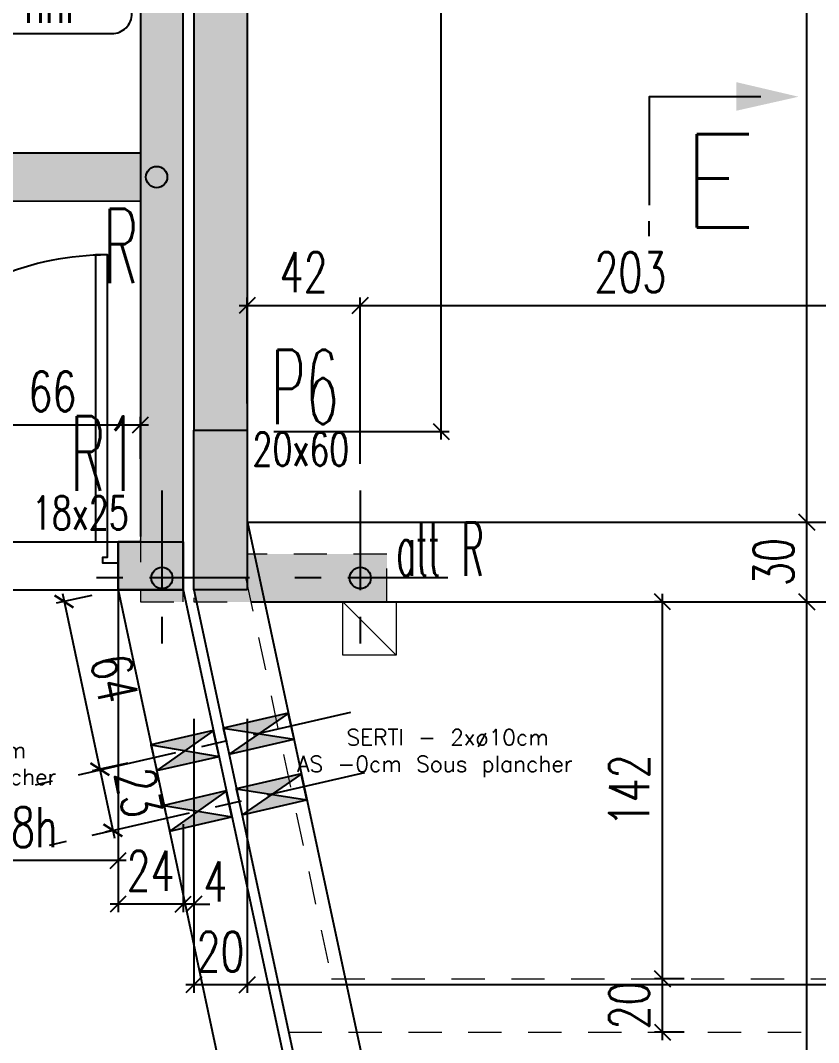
# Model space of a CAD drawing. Extents: x 308 to 787, y -199 to -146.
# Drawn here: x 345.484 to 348.483, y -168.861 to -165.022 of the extents above; entities that cross this region are included whole.
import ezdxf

# ---------------------------------------------------------------- set-up
doc = ezdxf.new("R2010")
doc.units = 0
doc.header["$LTSCALE"] = 0.5
doc.header["$MEASUREMENT"] = 0
for name, pattern in [('AXES2', [1.125, 0.75, -0.125, 0.125, -0.125]), ('CACHE', [0.375, 0.25, -0.125]), ('CONTINU', [0]), ('DISCONTINU2', [0.375, 0.25, -0.125])]:
    doc.linetypes.add(name, pattern=pattern)
doc.layers.get('0').update_dxf_attribs({"linetype": 'CONTINUOUS'})
doc.layers.get('DEFPOINTS').update_dxf_attribs({"linetype": 'CONTINUOUS'})
doc.layers.add('00 - RESERVATIONS SPEC Plombier', color=90, linetype='CONTINUOUS', lineweight=20)
for name, color, linetype in [('_ SERTI RESERVATION', 210, 'CACHE'), ('AXES', 6, 'AXES2'), ('COTATION', 7, 'CONTINUOUS'), ('HABILLAGE', 7, 'CONTINUOUS'), ('MURS', 3, 'CONTINUOUS'), ('POCHAGE', 254, 'CONTINUOUS'), ('POTEAUX', 1, 'CONTINUOUS'), ('POUTRES', 2, 'CONTINUOUS'), ('RAID', 1, 'CONTINUOUS'), ('RDC', 7, 'DISCONTINU2'), ('REP-COUPES', 5, 'CONTINUOUS'), ('REPERE-POT', 4, 'CONTINUOUS'), ('REPERE-RAID', 4, 'CONTINUOUS')]:
    doc.layers.add(name, color=color, linetype=linetype)
doc.styles.add('ROMANS8', font='romans.shx', dxfattribs={"width": 0.7})
doc.styles.get("Standard").update_dxf_attribs({"font": 'txt.shx'})
doc.dimstyles.new('COT50 cm', dxfattribs={"dimtxt": 0.15, "dimasz": 0.06, "dimexe": 0.03, "dimexo": 0.1, "dimgap": 0.05, "dimtad": 1, "dimdec": 0, "dimlfac": 100, "dimzin": 0, "dimdsep": 46, "dimtxsty": 'ROMANS8', "dimblk1": 'OBLIQUE', "dimblk2": 'OBLIQUE', "dimsah": 1, "dimcen": 0.03, "dimdle": 0.03, "dimclrt": 1, "dimadec": 0, "dimazin": 0, "dimtfac": 1, "dimtdec": 0, "dimtmove": 0, "dimatfit": 3, "dimfxl": 0, "dimtolj": 1, "dimtzin": 0, "dimlwd": -1, "dimlwe": -1, "dimarcsym": 0})
pattern_1 = [(37.5, (-513.79323, 160.44126), (-0.004409535, 0.134877664), [0, -0.1064, 0, -0.119, 0, -0.11375]), (7.5, (-513.79323, 160.44126), (0.12388437, 0.197550225), [0, -0.0574, 0, -0.0959, 0, -0.03675]), (327.5, (-513.87933, 160.44126), (0.21798993, 0.000396134), [0, -0.035, 0, -0.126, 0, -0.1645]), (317.5, (-513.87933, 160.44126), (0.21042886, 0.06143729), [0, -0.0175, 0, -0.0826, 0, -0.0945])]

# ---------------------------------------------------------------- blocks, each defined once
blk = doc.blocks.new('139')
at = {"layer": 'HABILLAGE', "color": 7}
blk.add_line((-0.6648, 0), (0.6648, 0), dxfattribs=at)
at = {"layer": 'HABILLAGE'}
blk.add_lwpolyline([(-0.5648, -0.291), (0.5648, -0.291, 0.414214), (0.6648, -0.191), (0.6648, 0.191, 0.414214), (0.5648, 0.291), (-0.5648, 0.291, 0.414214), (-0.6648, 0.191), (-0.6648, -0.191, 0.414214)], format="xyb", close=True, dxfattribs=at)
at = {"layer": 'HABILLAGE', "color": 1, "width": 0.7}
for s, p in [('brut', (0.1215, 0.054)), ('fini', (0.1215, -0.237))]:
    blk.add_text(s, height=0.18, dxfattribs=at).set_placement(p)
for tag, p in [('NIVBRUT', (-0.5425, 0.054)), ('NIVFINI', (-0.5425, -0.237))]:
    blk.add_attdef(tag, p, '', height=0.18, dxfattribs=at)
blk = doc.blocks.new('_Oblique')
at = {"layer": 'COTATION', "color": 0, "lineweight": -2}
blk.add_line((-0.5, -0.5), (0.5, 0.5), dxfattribs=at)
blk = doc.blocks.new('*D229')
at = {"layer": 'COTATION', "color": 0, "transparency": 16777216}
for p, q in [((348.4389, -172.901), (348.4389, -167.1763)), ((347.6176, -167.2063), (348.4689, -167.2063)), ((347.714, -172.871), (348.4689, -172.871))]:
    blk.add_line(p, q, dxfattribs=at)
at = {"layer": 'DEFPOINTS', "color": 0, "transparency": 16777216}
for p in [(347.5176, -167.2063), (348.4389, -167.2063), (347.614, -172.871)]:
    blk.add_point(p, dxfattribs=at)
at = {"layer": 'COTATION', "color": 0, "transparency": 16777216, "xscale": 0.06, "yscale": 0.06, "zscale": 0.06}
for p, rotation in [((348.4389, -167.2063), 90), ((348.4389, -172.871), 270)]:
    blk.add_blockref('_Oblique', p, dxfattribs=dict(at, rotation=rotation))
at = {"layer": 'COTATION', "color": 1, "transparency": 16777216, "insert": (348.3139, -170.0387), "char_height": 0.15, "attachment_point": 5, "rotation": 90, "style": 'ROMANS8'}
blk.add_mtext('\\A1;566', dxfattribs=at)
blk = doc.blocks.new('*D230')
at = {"layer": 'COTATION', "color": 0, "transparency": 16777216}
for p, q in [((348.4389, -167.2363), (348.4389, -166.8763)), ((347.6176, -166.9063), (348.4689, -166.9063)), ((347.6176, -167.2063), (348.4689, -167.2063))]:
    blk.add_line(p, q, dxfattribs=at)
at = {"layer": 'DEFPOINTS', "color": 0, "transparency": 16777216}
for p in [(347.5176, -166.9063), (348.4389, -166.9063), (347.5176, -167.2063)]:
    blk.add_point(p, dxfattribs=at)
at = {"layer": 'COTATION', "color": 0, "transparency": 16777216, "xscale": 0.06, "yscale": 0.06, "zscale": 0.06}
for p, rotation in [((348.4389, -166.9063), 90), ((348.4389, -167.2063), 270)]:
    blk.add_blockref('_Oblique', p, dxfattribs=dict(at, rotation=rotation))
at = {"layer": 'COTATION', "color": 1, "transparency": 16777216, "insert": (348.3139, -167.0563), "char_height": 0.15, "attachment_point": 5, "rotation": 90, "style": 'ROMANS8'}
blk.add_mtext('\\A1;30', dxfattribs=at)
blk = doc.blocks.new('*D231')
at = {"layer": 'COTATION', "color": 0, "transparency": 16777216}
for p, q in [((348.4389, -166.9363), (348.4389, -160.6113)), ((348.4389, -160.6413), (348.4689, -160.6413)), ((347.6176, -166.9063), (348.4689, -166.9063))]:
    blk.add_line(p, q, dxfattribs=at)
at = {"layer": 'DEFPOINTS', "color": 0, "transparency": 16777216}
for p in [(348.3909, -160.6413), (348.4389, -160.6413), (347.5176, -166.9063)]:
    blk.add_point(p, dxfattribs=at)
at = {"layer": 'COTATION', "color": 0, "transparency": 16777216, "xscale": 0.06, "yscale": 0.06, "zscale": 0.06}
for p, rotation in [((348.4389, -160.6413), 90), ((348.4389, -166.9063), 270)]:
    blk.add_blockref('_Oblique', p, dxfattribs=dict(at, rotation=rotation))
at = {"layer": 'COTATION', "color": 1, "transparency": 16777216, "insert": (348.3139, -163.7738), "char_height": 0.15, "attachment_point": 5, "rotation": 90, "style": 'ROMANS8'}
blk.add_mtext('\\A1;627', dxfattribs=at)
blk = doc.blocks.new('*D579')
at = {"layer": 'COTATION', "color": 0, "transparency": 16777216}
for p, q in [((346.3362, -168.3449), (346.3362, -168.6749)), ((353.0359, -168.4513), (353.0359, -168.6749)), ((353.0659, -168.6449), (346.3062, -168.6449))]:
    blk.add_line(p, q, dxfattribs=at)
at = {"layer": 'DEFPOINTS', "color": 0, "transparency": 16777216}
for p in [(346.3362, -167.1613), (353.0359, -168.3513), (346.3362, -168.6449)]:
    blk.add_point(p, dxfattribs=at)
at = {"layer": 'COTATION', "color": 0, "transparency": 16777216, "xscale": 0.06, "yscale": 0.06, "zscale": 0.06, "rotation": 180}
blk.add_blockref('_Oblique', (346.3362, -168.6449), dxfattribs=at)
at = {"layer": 'COTATION', "color": 0, "transparency": 16777216, "xscale": 0.06, "yscale": 0.06, "zscale": 0.06}
blk.add_blockref('_Oblique', (353.0359, -168.6449), dxfattribs=at)
at = {"layer": 'COTATION', "color": 1, "transparency": 16777216, "insert": (349.686, -168.5199), "char_height": 0.15, "attachment_point": 5, "style": 'ROMANS8'}
blk.add_mtext('\\A1;670', dxfattribs=at)
blk = doc.blocks.new('*D580')
at = {"layer": 'COTATION', "color": 0, "transparency": 16777216}
for p, q in [((346.1359, -167.6449), (346.1359, -168.6749)), ((346.3362, -167.6449), (346.3362, -168.6749)), ((346.3662, -168.6449), (346.1059, -168.6449))]:
    blk.add_line(p, q, dxfattribs=at)
at = {"layer": 'DEFPOINTS', "color": 0, "transparency": 16777216}
for p in [(346.1359, -167.1613), (346.3362, -167.1613), (346.1359, -168.6449)]:
    blk.add_point(p, dxfattribs=at)
at = {"layer": 'COTATION', "color": 0, "transparency": 16777216, "xscale": 0.06, "yscale": 0.06, "zscale": 0.06, "rotation": 180}
blk.add_blockref('_Oblique', (346.1359, -168.6449), dxfattribs=at)
at = {"layer": 'COTATION', "color": 0, "transparency": 16777216, "xscale": 0.06, "yscale": 0.06, "zscale": 0.06}
blk.add_blockref('_Oblique', (346.3362, -168.6449), dxfattribs=at)
at = {"layer": 'COTATION', "color": 1, "transparency": 16777216, "insert": (346.236, -168.5199), "char_height": 0.15, "attachment_point": 5, "style": 'ROMANS8'}
blk.add_mtext('\\A1;20', dxfattribs=at)
blk = doc.blocks.new('*D581')
at = {"layer": 'COTATION', "color": 0, "transparency": 16777216}
for p, q in [((346.0962, -168.0413), (346.0962, -168.3713)), ((346.1359, -168.0413), (346.1359, -168.3713)), ((346.0962, -168.3413), (346.0362, -168.3413)), ((346.1359, -168.3413), (346.0962, -168.3413)), ((346.1359, -168.3413), (346.1959, -168.3413))]:
    blk.add_line(p, q, dxfattribs=at)
at = {"layer": 'DEFPOINTS', "color": 0, "transparency": 16777216}
for p in [(346.0962, -166.8577), (346.1359, -166.8577), (346.0962, -168.3413)]:
    blk.add_point(p, dxfattribs=at)
at = {"layer": 'COTATION', "color": 0, "transparency": 16777216, "xscale": 0.06, "yscale": 0.06, "zscale": 0.06}
blk.add_blockref('_Oblique', (346.0962, -168.3413), dxfattribs=at)
at = {"layer": 'COTATION', "color": 0, "transparency": 16777216, "xscale": 0.06, "yscale": 0.06, "zscale": 0.06, "rotation": 180}
blk.add_blockref('_Oblique', (346.1359, -168.3413), dxfattribs=at)
at = {"layer": 'COTATION', "color": 1, "transparency": 16777216, "insert": (346.2169, -168.2566), "char_height": 0.15, "attachment_point": 5, "style": 'ROMANS8'}
blk.add_mtext('\\A1;4', dxfattribs=at)
blk = doc.blocks.new('*D582')
at = {"layer": 'COTATION', "color": 0, "transparency": 16777216}
for p, q in [((345.851, -168.0413), (345.851, -168.3713)), ((346.0959, -168.0413), (346.0959, -168.3713)), ((346.1259, -168.3413), (345.821, -168.3413))]:
    blk.add_line(p, q, dxfattribs=at)
at = {"layer": 'DEFPOINTS', "color": 0, "transparency": 16777216}
for p in [(345.851, -166.8576), (346.0959, -166.8577), (345.851, -168.3413)]:
    blk.add_point(p, dxfattribs=at)
at = {"layer": 'COTATION', "color": 0, "transparency": 16777216, "xscale": 0.06, "yscale": 0.06, "zscale": 0.06, "rotation": 180}
blk.add_blockref('_Oblique', (345.851, -168.3413), dxfattribs=at)
at = {"layer": 'COTATION', "color": 0, "transparency": 16777216, "xscale": 0.06, "yscale": 0.06, "zscale": 0.06}
blk.add_blockref('_Oblique', (346.0959, -168.3413), dxfattribs=at)
at = {"layer": 'COTATION', "color": 1, "transparency": 16777216, "insert": (345.9734, -168.2163), "char_height": 0.15, "attachment_point": 5, "style": 'ROMANS8'}
blk.add_mtext('\\A1;24', dxfattribs=at)
blk = doc.blocks.new('*D583')
at = {"layer": 'COTATION', "color": 0, "transparency": 16777216}
for p, q in [((344.696, -167.2613), (344.696, -168.2071)), ((345.8513, -167.2613), (345.8513, -168.2071)), ((345.8813, -168.1771), (344.666, -168.1771))]:
    blk.add_line(p, q, dxfattribs=at)
at = {"layer": 'DEFPOINTS', "color": 0, "transparency": 16777216}
for p in [(344.696, -167.1613), (345.8513, -167.1613), (344.696, -168.1771)]:
    blk.add_point(p, dxfattribs=at)
at = {"layer": 'COTATION', "color": 0, "transparency": 16777216, "xscale": 0.06, "yscale": 0.06, "zscale": 0.06, "rotation": 180}
blk.add_blockref('_Oblique', (344.696, -168.1771), dxfattribs=at)
at = {"layer": 'COTATION', "color": 0, "transparency": 16777216, "xscale": 0.06, "yscale": 0.06, "zscale": 0.06}
blk.add_blockref('_Oblique', (345.8513, -168.1771), dxfattribs=at)
at = {"layer": 'COTATION', "color": 1, "transparency": 16777216, "insert": (345.2737, -168.0521), "char_height": 0.15, "attachment_point": 5, "style": 'ROMANS8'}
blk.add_mtext('\\A1;116x218h', dxfattribs=at)
blk = doc.blocks.new('*D700')
at = {"layer": 'COTATION', "color": 0, "transparency": 16777216}
for p, q in [((346.3362, -166.4613), (346.3362, -166.0632)), ((346.7609, -166.6874), (346.7609, -166.0632)), ((346.3062, -166.0932), (346.7909, -166.0932))]:
    blk.add_line(p, q, dxfattribs=at)
at = {"layer": 'DEFPOINTS', "color": 0, "transparency": 16777216}
for p in [(346.7609, -166.0932), (346.3362, -166.5613), (346.7609, -166.7874)]:
    blk.add_point(p, dxfattribs=at)
at = {"layer": 'COTATION', "color": 0, "transparency": 16777216, "xscale": 0.06, "yscale": 0.06, "zscale": 0.06, "rotation": 180}
blk.add_blockref('_Oblique', (346.3362, -166.0932), dxfattribs=at)
at = {"layer": 'COTATION', "color": 0, "transparency": 16777216, "xscale": 0.06, "yscale": 0.06, "zscale": 0.06}
blk.add_blockref('_Oblique', (346.7609, -166.0932), dxfattribs=at)
at = {"layer": 'COTATION', "color": 1, "transparency": 16777216, "insert": (346.5485, -165.9682), "char_height": 0.15, "attachment_point": 5, "style": 'ROMANS8'}
blk.add_mtext('\\A1;42', dxfattribs=at)
blk = doc.blocks.new('*D701')
at = {"layer": 'COTATION', "color": 0, "transparency": 16777216}
for p, q in [((346.7609, -166.6874), (346.7609, -166.0632)), ((348.7908, -166.6874), (348.7908, -166.0632)), ((346.7309, -166.0932), (348.8208, -166.0932))]:
    blk.add_line(p, q, dxfattribs=at)
at = {"layer": 'DEFPOINTS', "color": 0, "transparency": 16777216}
for p in [(348.7908, -166.0932), (346.7609, -166.7874), (348.7908, -166.7874)]:
    blk.add_point(p, dxfattribs=at)
at = {"layer": 'COTATION', "color": 0, "transparency": 16777216, "xscale": 0.06, "yscale": 0.06, "zscale": 0.06, "rotation": 180}
blk.add_blockref('_Oblique', (346.7609, -166.0932), dxfattribs=at)
at = {"layer": 'COTATION', "color": 0, "transparency": 16777216, "xscale": 0.06, "yscale": 0.06, "zscale": 0.06}
blk.add_blockref('_Oblique', (348.7908, -166.0932), dxfattribs=at)
at = {"layer": 'COTATION', "color": 1, "transparency": 16777216, "insert": (347.7758, -165.9682), "char_height": 0.15, "attachment_point": 5, "style": 'ROMANS8'}
blk.add_mtext('\\A1;203', dxfattribs=at)
blk = doc.blocks.new('*D800')
at = {"layer": 'COTATION', "color": 0, "transparency": 16777216}
for p, q in [((346.336, -161.0413), (347.0955, -161.0413)), ((347.0655, -166.5957), (347.0655, -161.0113)), ((346.4362, -166.5657), (347.0955, -166.5657))]:
    blk.add_line(p, q, dxfattribs=at)
at = {"layer": 'DEFPOINTS', "color": 0, "transparency": 16777216}
for p in [(346.236, -161.0413), (347.0655, -161.0413), (346.3362, -166.5657)]:
    blk.add_point(p, dxfattribs=at)
at = {"layer": 'COTATION', "color": 0, "transparency": 16777216, "xscale": 0.06, "yscale": 0.06, "zscale": 0.06}
for p, rotation in [((347.0655, -161.0413), 90), ((347.0655, -166.5657), 270)]:
    blk.add_blockref('_Oblique', p, dxfattribs=dict(at, rotation=rotation))
at = {"layer": 'COTATION', "color": 1, "transparency": 16777216, "insert": (346.9405, -163.8035), "char_height": 0.15, "attachment_point": 5, "rotation": 90, "style": 'ROMANS8'}
blk.add_mtext('\\A1;552', dxfattribs=at)
blk = doc.blocks.new('A$C6B096A38')
at = {"layer": 'POCHAGE'}
h = blk.add_hatch(dxfattribs=at)
h.set_pattern_fill('AR-SAND', color=0, scale=0.07)
h.set_pattern_definition(pattern_1)
h.paths.add_polyline_path([(-3.1815, -0.18), (-3.1815, -2.5803), (-3.0015, -2.5803), (-3.0015, -0.2), (-0.1602, -0.2), (-0.1602, -3.7907), (-0.1602, -3.7907), (-0.1602, -6.765), (0, -6.765), (0, 0), (-13.1731, 0), (-19.5169, 0), (-19.5169, -0.18), (-15.9168, -0.18), (-15.9168, -3.0893), (-15.7368, -3.0893), (-15.7368, -2.9193), (-14.5399, -2.9193), (-14.5399, -4.655), (-14.3599, -4.655), (-14.3599, -2.7393), (-15.7368, -2.7393), (-15.7368, -0.18), (-13.1635, -0.18), (-13.1635, -4.655), (-12.9835, -4.655), (-12.9835, -0.18), (-7.0803, -0.18), (-7.0803, -4.86), (-6.9003, -4.86), (-6.9003, -0.18)])
h = blk.add_hatch(dxfattribs=at)
h.set_pattern_fill('AR-SAND', color=0, scale=0.07)
h.set_pattern_definition(pattern_1)
h.paths.add_polyline_path([(0.24, -0.18), (0.58, -0.18), (0.58, 0), (0.04, 0), (0.04, -6.765), (0.765, -6.765), (0.765, -6.585), (0.24, -6.585)])
at = {"layer": 'AXES', "color": 1}
for p, q in [((-0.0801, -6.3461), (-0.0801, -7.0039)), ((0.665, -6.3461), (0.665, -7.0039)), ((0.2488, -6.675), (-0.409, -6.675)), ((0.9939, -6.675), (0.3361, -6.675)), ((3.0238, -6.675), (2.3661, -6.675))]:
    blk.add_line(p, q, dxfattribs=at)
at = {"layer": 'RAID'}
for centre in [(-0.0801, -6.675), (0.665, -6.675)]:
    blk.add_circle(centre, 0.04, dxfattribs=at)
at = {"layer": 'RDC', "linetype": 'CACHE', "lineweight": 15}
blk.add_lwpolyline([(-12.9835, -0.18), (-7.0803, -0.18), (-7.0803, -4.86), (-6.9003, -4.86), (-6.9003, -0.18), (-3.1815, -0.18), (-3.1815, -2.5803), (-3.0015, -2.5803), (-3.0015, -0.2), (-0.1602, -0.2), (-0.1602, -3.7907), (-0.1602, -3.7907), (-0.1602, -6.765), (0, -6.765), (0, 0), (-13.1731, 0)], dxfattribs=at)
blk.add_lwpolyline([(0.24, -6.585), (0.24, -0.18), (0.58, -0.18), (0.58, 0), (0.04, 0), (0.04, -6.765), (0.765, -6.765), (0.765, -6.585)], close=True, dxfattribs=at)
blk = doc.blocks.new('*D855')
at = {"layer": 'COTATION', "color": 0, "transparency": 16777216}
for p, q in [((347.8959, -168.8519), (347.8959, -168.5919)), ((347.9783, -168.6219), (347.8659, -168.6219)), ((347.9783, -168.8219), (347.8659, -168.8219))]:
    blk.add_line(p, q, dxfattribs=at)
at = {"layer": 'DEFPOINTS', "color": 0, "transparency": 16777216}
for p in [(347.8959, -168.6219), (348.0783, -168.6219), (348.0783, -168.8219)]:
    blk.add_point(p, dxfattribs=at)
at = {"layer": 'COTATION', "color": 0, "transparency": 16777216, "xscale": 0.06, "yscale": 0.06, "zscale": 0.06}
for p, rotation in [((347.8959, -168.6219), 90), ((347.8959, -168.8219), 270)]:
    blk.add_blockref('_Oblique', p, dxfattribs=dict(at, rotation=rotation))
at = {"layer": 'COTATION', "color": 1, "transparency": 16777216, "insert": (347.7709, -168.7219), "char_height": 0.15, "attachment_point": 5, "rotation": 90, "style": 'ROMANS8'}
blk.add_mtext('\\A1;20', dxfattribs=at)
blk = doc.blocks.new('*D856')
at = {"layer": 'COTATION', "color": 0, "transparency": 16777216}
for p, q in [((347.8959, -168.6519), (347.8959, -167.1763)), ((347.8959, -167.2063), (347.8659, -167.2063)), ((347.9783, -168.6219), (347.8659, -168.6219))]:
    blk.add_line(p, q, dxfattribs=at)
at = {"layer": 'DEFPOINTS', "color": 0, "transparency": 16777216}
for p in [(347.8959, -167.2063), (347.8959, -167.2063), (348.0783, -168.6219)]:
    blk.add_point(p, dxfattribs=at)
at = {"layer": 'COTATION', "color": 0, "transparency": 16777216, "xscale": 0.06, "yscale": 0.06, "zscale": 0.06}
for p, rotation in [((347.8959, -167.2063), 90), ((347.8959, -168.6219), 270)]:
    blk.add_blockref('_Oblique', p, dxfattribs=dict(at, rotation=rotation))
at = {"layer": 'COTATION', "color": 1, "transparency": 16777216, "insert": (347.7709, -167.9141), "char_height": 0.15, "attachment_point": 5, "rotation": 90, "style": 'ROMANS8'}
blk.add_mtext('\\A1;142', dxfattribs=at)
blk = doc.blocks.new('*D1015')
at = {"layer": 'COTATION', "color": 0, "transparency": 16777216}
for p, q in [((345.2737, -166.7096), (345.2737, -166.5107)), ((345.9357, -166.6686), (345.9357, -166.5107)), ((345.2437, -166.5407), (345.9657, -166.5407))]:
    blk.add_line(p, q, dxfattribs=at)
at = {"layer": 'DEFPOINTS', "color": 0, "transparency": 16777216}
for p in [(345.9357, -166.5407), (345.9357, -166.7686), (345.2737, -166.8096)]:
    blk.add_point(p, dxfattribs=at)
at = {"layer": 'COTATION', "color": 0, "transparency": 16777216, "xscale": 0.06, "yscale": 0.06, "zscale": 0.06, "rotation": 180}
blk.add_blockref('_Oblique', (345.2737, -166.5407), dxfattribs=at)
at = {"layer": 'COTATION', "color": 0, "transparency": 16777216, "xscale": 0.06, "yscale": 0.06, "zscale": 0.06}
blk.add_blockref('_Oblique', (345.9357, -166.5407), dxfattribs=at)
at = {"layer": 'COTATION', "color": 1, "transparency": 16777216, "insert": (345.6047, -166.4157), "char_height": 0.15, "attachment_point": 5, "style": 'ROMANS8'}
blk.add_mtext('\\A1;66', dxfattribs=at)
blk = doc.blocks.new('A$C107C5660')
for p, q in [((0, 0), (0, 0.07)), ((1.0196, 0), (1.0196, 0.07))]:
    blk.add_line(p, q)
for points in [[(0, 0.07), (0.0175, 0.07), (0.0175, 0.07), (0.05, 0.07), (0.05, 0.05), (0.035, 0.05), (0.035, 0), (0.025, 0), (0.025, 0), (0, 0)], [(1.0196, 0.07), (0.9871, 0.07), (0.9871, 0.07), (0.9696, 0.07), (0.9696, 0.05), (0.9846, 0.05), (0.9846, 0), (0.9946, 0), (0.9946, 0), (1.0196, 0)]]:
    blk.add_lwpolyline(points)
blk.add_lwpolyline([(0.075, 0), (0.035, 0), (0.035, -0.9496), (0.075, -0.9496)], close=True)
blk.add_arc((0.035, 0), 0.9496, 269.999, 359.999)
blk = doc.blocks.new('_ArchTick')
at = {"color": 0, "linetype": 'ByBlock', "const_width": 0.15}
blk.add_lwpolyline([(-0.5, -0.5), (0.5, 0.5)], dxfattribs=at)
blk = doc.blocks.new('*D1051')
at = {"layer": '_ SERTI RESERVATION', "color": 0, "linetype": 'CONTINU', "transparency": 16777216}
for p, q in [((344.3367, -169.9154), (344.3367, -167.1313)), ((344.596, -167.1613), (344.3067, -167.1613)), ((346.0681, -169.8854), (344.3067, -169.8854))]:
    blk.add_line(p, q, dxfattribs=at)
at = {"layer": 'DEFPOINTS', "color": 0, "linetype": 'CONTINU', "transparency": 16777216}
for p in [(344.3367, -167.1613), (344.696, -167.1613), (346.1681, -169.8854)]:
    blk.add_point(p, dxfattribs=at)
at = {"layer": '_ SERTI RESERVATION', "color": 0, "linetype": 'CONTINU', "transparency": 16777216, "xscale": 0.06, "yscale": 0.06, "zscale": 0.06}
for p, rotation in [((344.3367, -167.1613), 90), ((344.3367, -169.8854), 270)]:
    blk.add_blockref('_ArchTick', p, dxfattribs=dict(at, rotation=rotation))
at = {"layer": '_ SERTI RESERVATION', "linetype": 'CONTINU', "transparency": 16777216, "insert": (344.2117, -168.5234), "char_height": 0.15, "attachment_point": 5, "rotation": 90, "style": 'ROMANS8'}
blk.add_mtext('\\A1;272', dxfattribs=at)
blk = doc.blocks.new('*D1515')
at = {"layer": '_ SERTI RESERVATION', "color": 0, "linetype": 'CONTINU', "transparency": 16777216}
for p, q in [((345.7532, -167.1822), (345.6189, -167.2108)), ((345.642, -167.1752), (345.789, -167.8638)), ((345.8878, -167.8121), (345.7534, -167.8407))]:
    blk.add_line(p, q, dxfattribs=at)
at = {"layer": 'DEFPOINTS', "color": 0, "linetype": 'CONTINU', "transparency": 16777216}
for p in [(345.851, -167.1613), (345.9856, -167.7912), (345.7828, -167.8345)]:
    blk.add_point(p, dxfattribs=at)
at = {"layer": '_ SERTI RESERVATION', "color": 0, "linetype": 'CONTINU', "transparency": 16777216, "xscale": 0.06, "yscale": 0.06, "zscale": 0.06}
for p, rotation in [((345.6482, -167.2046), 102.0560831315254), ((345.7828, -167.8345), 282.0560831315254)]:
    blk.add_blockref('_ArchTick', p, dxfattribs=dict(at, rotation=rotation))
at = {"layer": '_ SERTI RESERVATION', "linetype": 'CONTINU', "transparency": 16777216, "insert": (345.8378, -167.4934), "char_height": 0.15, "attachment_point": 5, "rotation": 282.0561, "style": 'ROMANS8'}
blk.add_mtext('\\A1;64', dxfattribs=at)
blk = doc.blocks.new('*D1516')
at = {"layer": '_ SERTI RESERVATION', "color": 0, "linetype": 'CONTINU', "transparency": 16777216}
for p, q in [((345.8878, -167.8121), (345.7534, -167.8407)), ((345.7765, -167.8051), (345.8381, -168.0934)), ((345.8318, -168.0641), (345.8025, -168.0704))]:
    blk.add_line(p, q, dxfattribs=at)
at = {"layer": 'DEFPOINTS', "color": 0, "linetype": 'CONTINU', "transparency": 16777216}
for p in [(345.9856, -167.7912), (345.8318, -168.0641), (345.9202, -168.0452)]:
    blk.add_point(p, dxfattribs=at)
at = {"layer": '_ SERTI RESERVATION', "color": 0, "linetype": 'CONTINU', "transparency": 16777216, "xscale": 0.06, "yscale": 0.06, "zscale": 0.06}
for p, rotation in [((345.7828, -167.8345), 102.0560831315254), ((345.8318, -168.0641), 282.0560831315254)]:
    blk.add_blockref('_ArchTick', p, dxfattribs=dict(at, rotation=rotation))
at = {"layer": '_ SERTI RESERVATION', "linetype": 'CONTINU', "transparency": 16777216, "insert": (345.9295, -167.9232), "char_height": 0.15, "attachment_point": 5, "rotation": 282.0561, "style": 'ROMANS8'}
blk.add_mtext('\\A1;23', dxfattribs=at)

msp = doc.modelspace()

# ---------------------------------------------------------------- hatches: boundary and pattern name
at = {"layer": '_ SERTI RESERVATION', "linetype": 'CONTINU'}
h = msp.add_hatch(color=6, dxfattribs=at)
h.dxf.hatch_style = 1
h.paths.add_polyline_path([(346.2466, -167.6809), (346.3802, -167.7015), (346.4902, -167.6255), (346.49, -167.6245)])
h.paths.add_polyline_path([(346.5123, -167.7219), (346.3802, -167.7015), (346.2692, -167.7783)])
h = msp.add_hatch(color=6, dxfattribs=at)
h.dxf.hatch_style = 1
h.paths.add_polyline_path([(345.9744, -167.7424), (346.1032, -167.7645), (346.2084, -167.6899), (346.2082, -167.6888)])
h.paths.add_polyline_path([(346.1032, -167.7645), (345.997, -167.8398), (346.2305, -167.7863)])
h = msp.add_hatch(color=6, dxfattribs=at)
h.dxf.hatch_style = 1
h.paths.add_polyline_path([(346.2952, -167.908), (346.4289, -167.9286), (346.5388, -167.8526), (346.5386, -167.8515)])
h.paths.add_polyline_path([(346.5609, -167.949), (346.4289, -167.9286), (346.3179, -168.0054)])
h = msp.add_hatch(color=6, dxfattribs=at)
h.dxf.hatch_style = 1
h.paths.add_polyline_path([(346.023, -167.9703), (346.1518, -167.9919), (346.2571, -167.9169), (346.2568, -167.9159)])
h.paths.add_polyline_path([(346.1518, -167.9919), (346.0456, -168.0677), (346.2792, -168.0134)])
at = {"layer": 'POCHAGE'}
for points in [[(317.3792, -158.4313), (322.4095, -158.4345), (322.4063, -163.4315), (322.8943, -163.4315), (322.8943, -163.2515), (322.5893, -163.2515), (322.5893, -158.4313), (324.0993, -158.4313), (324.0993, -163.2515), (324.0493, -163.2515), (324.0493, -163.4315), (324.0993, -163.4315), (324.0993, -163.6413), (324.299, -163.6413), (324.299, -160.6413), (330.1793, -160.6413), (330.1793, -166.1413), (330.3593, -166.1413), (330.3593, -160.6413), (332.9326, -160.6413), (332.9326, -166.1413), (333.1126, -166.1413), (333.1126, -160.6413), (339.0159, -160.6413), (339.0155, -165.5414), (339.1955, -165.5411), (339.1959, -160.6413), (342.9147, -160.6413), (342.9147, -167.1613), (344.696, -167.1613), (344.6961, -166.9808), (343.0947, -166.9808), (343.0947, -160.6413), (345.936, -160.6413), (345.936, -166.961), (345.8513, -167.1612), (346.0962, -167.1612), (346.0959, -160.4413), (324.2993, -160.4413), (324.299, -158.2313), (317.1999, -158.2313), (317.1999, -163.4304), (317.3792, -163.4315)], [(345.936, -165.6994), (345.936, -165.5213), (344.5829, -165.5213), (344.5829, -165.4013), (344.4029, -165.4013), (344.4029, -165.7014)]]:
    msp.add_hatch(color=256, dxfattribs=at).paths.add_polyline_path(points)
at = {"layer": 'POTEAUX'}
h = msp.add_hatch(color=256, dxfattribs=at)
h.dxf.hatch_style = 1
h.paths.add_polyline_path([(346.3362, -167.1613), (346.1359, -167.1613), (346.1359, -166.5613), (346.3362, -166.5613)])
h = msp.add_hatch(color=256, dxfattribs=at)
h.dxf.hatch_style = 1
h.paths.add_polyline_path([(345.851, -166.981), (346.0959, -166.981), (346.0959, -167.1612), (345.851, -167.1612)])
at = {"layer": 'RAID'}
msp.add_hatch(color=256, dxfattribs=at).paths.add_polyline_path([(345.9559, -165.6104, -1), (346.0359, -165.6104, -1)])

# ---------------------------------------------------------------- linework, layer by layer
at = {"layer": '00 - RESERVATIONS SPEC Plombier', "color": 100}
msp.add_line((346.6958, -167.2063), (346.8958, -167.4063), dxfattribs=at)
msp.add_lwpolyline([(346.6958, -167.2063), (346.8958, -167.2063), (346.8958, -167.4063), (346.6958, -167.4063)], close=True, dxfattribs=at)
at = {"layer": '_ SERTI RESERVATION', "linetype": 'CONTINU'}
for p, q in [((346.4902, -167.6255), (346.2692, -167.7783)), ((346.2466, -167.6809), (346.5123, -167.7219)), ((346.2084, -167.6899), (345.997, -167.8398)), ((345.9744, -167.7424), (346.2305, -167.7863)), ((346.5388, -167.8526), (346.3179, -168.0054)), ((346.2952, -167.908), (346.5609, -167.949)), ((346.2571, -167.9169), (346.0456, -168.0677)), ((346.023, -167.9703), (346.2792, -168.0134))]:
    msp.add_line(p, q, dxfattribs=at)
for points in [[(346.2689, -167.7784), (346.5123, -167.7219), (346.49, -167.6245), (346.2466, -167.6809)], [(345.9967, -167.8399), (346.2305, -167.7863), (346.2082, -167.6888), (345.9744, -167.7424)], [(346.3176, -168.0055), (346.5609, -167.949), (346.5386, -167.8515), (346.2952, -167.908)], [(346.0453, -168.0677), (346.2792, -168.0134), (346.2568, -167.9159), (346.023, -167.9703)]]:
    msp.add_lwpolyline(points, close=True, dxfattribs=at)
at = {"layer": 'AXES', "color": 1}
for p, q in [((346.7244, -167.6218), (345.5398, -167.8946)), ((346.7765, -167.8481), (345.5919, -168.1208))]:
    msp.add_line(p, q, dxfattribs=at)
at = {"layer": 'COTATION'}
for p, q in [((345.851, -167.1612), (345.851, -167.8158)), ((345.8513, -167.1613), (345.8513, -167.5994))]:
    msp.add_line(p, q, dxfattribs=at)
at = {"layer": 'MURS'}
for p, q in [((346.0962, -167.1612), (346.0959, -160.4413)), ((345.9359, -160.6413), (345.936, -166.961)), ((345.9359, -166.9808), (345.851, -166.9808)), ((345.851, -166.9808), (345.851, -167.1612)), ((345.851, -167.1612), (346.0959, -167.1612))]:
    msp.add_line(p, q, dxfattribs=at)
msp.add_lwpolyline([(345.936, -165.5213), (344.5829, -165.5213), (344.5829, -165.4013), (344.4029, -165.4013), (344.4029, -165.7014), (345.936, -165.6993)], dxfattribs=at)
at = {"layer": 'POTEAUX'}
msp.add_lwpolyline([(346.3362, -167.1613), (346.1359, -167.1613), (346.1359, -166.5613), (346.3362, -166.5613)], close=True, dxfattribs=at)
at = {"layer": 'POUTRES'}
for p, q in [((346.1359, -161.0413), (346.1359, -166.5613)), ((346.3359, -161.0413), (346.3359, -166.5613)), ((346.3362, -166.9063), (353.0356, -166.9063)), ((346.3369, -166.9063), (347.614, -172.871)), ((344.6961, -166.9808), (345.8513, -166.9808)), ((344.696, -167.1613), (345.8513, -167.1613)), ((345.8513, -167.1613), (347.0795, -172.9236)), ((346.0962, -167.1612), (347.324, -172.8711)), ((346.1359, -167.1613), (347.3626, -172.8711)), ((346.3501, -167.2063), (353.0356, -167.2063))]:
    msp.add_line(p, q, dxfattribs=at)
at = {"layer": 'RAID'}
msp.add_lwpolyline([(345.851, -166.981), (346.0959, -166.981), (346.0959, -167.1612), (345.851, -167.1612)], close=True, dxfattribs=at)
msp.add_circle((345.9959, -165.6104), 0.04, dxfattribs=at)
at = {"layer": 'RDC', "linetype": 'CACHE', "lineweight": 15}
for points in [[(346.3314, -167.1193), (346.6536, -168.6219), (351.6353, -168.6219), (351.6357, -177.6667)], [(346.1359, -167.1613), (346.4919, -168.8219), (351.4353, -168.8219), (351.4357, -177.6667)]]:
    msp.add_lwpolyline(points, dxfattribs=at)
at = {"layer": 'REP-COUPES'}
msp.add_line((347.8463, -165.832), (347.8463, -165.7763), dxfattribs=at)
msp.add_lwpolyline([(348.2655, -165.3088), (347.8463, -165.3088), (347.8463, -165.7164)], dxfattribs=at)
msp.add_solid([(348.1739, -165.254), (348.4076, -165.3088), (348.1739, -165.3614)], dxfattribs=at)

# ---------------------------------------------------------------- block references
at = {"color": 1, "xscale": 1.135000000000001, "yscale": 1.135000000000001, "zscale": 1.135000000000001, "rotation": 180.0000613008058}
msp.add_blockref('A$C107C5660', (345.8512, -166.9808), dxfattribs=at)
at = {"layer": 'HABILLAGE', "color": 1, "xscale": 0.7521624, "yscale": 0.7521624, "zscale": 0.7521624}
msp.add_blockref('139', (345.4031, -164.8528), dxfattribs=at).add_auto_attribs({'NIVBRUT': '39.00', 'NIVFINI': '39.18'})
at = {"layer": 'RDC'}
msp.add_blockref('A$C6B096A38', (346.0959, -160.4413), dxfattribs=at)

# ---------------------------------------------------------------- texts
at = {"layer": '_ SERTI RESERVATION', "linetype": 'ByBlock', "char_height": 0.06, "attachment_point": 1}
for s, insert in [('\\pi0.32031;SERTI - 2xø10cm\\P\\pi0.13531;AS -0cm Sous plancher', (346.389, -167.6847)), ('\\pi0.35031;SERTI -2xø10cm\\P\\pi0.13531;AS -0cm Sous plancher', (344.4492, -167.7329))]:
    msp.add_mtext_dynamic_manual_height_columns(s, width=1.470611, gutter_width=1, heights=[0], dxfattribs=dict(at, insert=insert))
at = {"layer": 'REP-COUPES', "style": 'ROMANS8'}
msp.add_text('E', height=0.35, dxfattribs=at).set_placement((347.9652, -165.7998))
at = {"layer": 'REPERE-POT', "color": 4, "width": 0.519}
msp.add_text('P6', height=0.28, dxfattribs=at).set_placement((346.4249, -166.5388))
at = {"layer": 'REPERE-POT', "color": 1, "style": 'ROMANS8', "width": 0.7}
msp.add_text('20x60', height=0.125, dxfattribs=at).set_placement((346.3561, -166.6946))
at = {"layer": 'REPERE-RAID', "color": 4}
for s, height, width, p in [('R', 0.28, 0.519, (345.7954, -166.0095)), ('R1', 0.28, 0.519, (345.6713, -166.7889)), ('att R', 0.2, 0.45, (346.8967, -167.1078))]:
    msp.add_text(s, height=height, dxfattribs=dict(at, width=width)).set_placement(p)
at = {"layer": 'REPERE-RAID', "color": 1, "style": 'ROMANS8', "width": 0.7}
msp.add_text('18x25', height=0.125, dxfattribs=at).set_placement((345.5274, -166.9345))

# ---------------------------------------------------------------- dimensions: what is measured, and where the dimension line sits
at = {"layer": '_ SERTI RESERVATION', "linetype": 'CONTINU'}
dim = msp.add_linear_dim(base=(344.3367, -167.1613), p1=(346.1681, -169.8854), p2=(344.696, -167.1613), angle=90, dimstyle='COT50 cm', override={"dimblk": 'ArchTick', "dimsah": 0, "dimclrt": 256, "dimfxl": 3}, dxfattribs=at)
dim.commit()
dim.dimension.update_dxf_attribs({"geometry": '*D1051', "text_midpoint": (344.2117, -168.5234)})
dim = msp.add_aligned_dim(p1=(345.851, -167.1613), p2=(345.9856, -167.7912), distance=-0.2074, dimstyle='COT50 cm', override={"dimblk": 'ArchTick', "dimsah": 0, "dimclrt": 256, "dimfxl": 3}, dxfattribs=at)
dim.commit()
dim.dimension.update_dxf_attribs({"geometry": '*D1515', "text_midpoint": (345.8378, -167.4934)})
dim = msp.add_linear_dim(base=(345.8318, -168.0641), p1=(345.9856, -167.7912), p2=(345.9202, -168.0452), angle=102.0561, dimstyle='COT50 cm', override={"dimblk": 'ArchTick', "dimsah": 0, "dimclrt": 256, "dimfxl": 3}, dxfattribs=at)
dim.commit()
dim.dimension.update_dxf_attribs({"geometry": '*D1516', "text_midpoint": (345.8073, -167.9493), "dimtype": 160})
at = {"layer": 'COTATION'}
for base, p1, p2, picture, middle in [((348.43892704, -160.64126498), (347.51764855, -166.906265), (348.39092562, -160.64126498), '*D231', (348.31392704, -163.77376499)), ((347.0655, -161.0413), (346.3362, -166.5657), (346.236, -161.0413), '*D800', (346.9405, -163.8035)), ((348.4389, -166.9063), (347.5176, -167.2063), (347.5176, -166.9063), '*D230', (348.3139, -167.0563)), ((348.4389, -167.2063), (347.614, -172.871), (347.5176, -167.2063), '*D229', (348.3139, -170.0387))]:
    dim = msp.add_linear_dim(base=base, p1=p1, p2=p2, angle=90, dimstyle='COT50 cm', override={"dimtmove": 1}, dxfattribs=at)
    dim.commit()
    dim.dimension.update_dxf_attribs({"geometry": picture, "text_midpoint": middle})
for base, p1, p2, override, picture, middle in [((346.7609, -166.0932), (346.3362, -166.5613), (346.7609, -166.7874), {"dimtmove": 1}, '*D700', (346.5485, -165.9682)), ((348.7908, -166.0932), (346.7609, -166.7874), (348.7908, -166.7874), {"dimtmove": 1}, '*D701', (347.7758, -165.9682)), ((345.9357, -166.5407), (345.2737, -166.8096), (345.9357, -166.7686), {"dimtmove": 1}, '*D1015', (345.6047, -166.4157)), ((346.3362, -168.6449), (353.0359, -168.3513), (346.3362, -167.1613), {"dimtmove": 1, "dimfxl": 0.3}, '*D579', (349.686, -168.5199))]:
    dim = msp.add_linear_dim(base=base, p1=p1, p2=p2, dimstyle='COT50 cm', override=override, dxfattribs=at)
    dim.commit()
    dim.dimension.update_dxf_attribs({"geometry": picture, "text_midpoint": middle})
for base, p1, p2, override, picture, middle in [((345.851, -168.3413), (346.0959, -166.8577), (345.851, -166.8576), {"dimtmove": 1, "dimfxl": 0.3}, '*D582', (345.9734, -168.3413)), ((346.0962, -168.3413), (346.1359, -166.8577), (346.0962, -166.8577), {"dimtmove": 1, "dimfxl": 0.3}, '*D581', (346.2169, -168.3816)), ((346.1359, -168.6449), (346.3362, -167.1613), (346.1359, -167.1613), {"dimtmove": 1}, '*D580', (346.236, -168.6449))]:
    dim = msp.add_linear_dim(base=base, p1=p1, p2=p2, dimstyle='COT50 cm', override=override, dxfattribs=at)
    dim.commit()
    dim.dimension.update_dxf_attribs({"geometry": picture, "text_midpoint": middle, "dimtype": 160})
dim = msp.add_linear_dim(base=(344.696, -168.1771), p1=(345.8513, -167.1613), p2=(344.696, -167.1613), text='<>x218h', dimstyle='COT50 cm', override={"dimtmove": 1}, dxfattribs=at)
dim.commit()
dim.dimension.update_dxf_attribs({"geometry": '*D583', "text_midpoint": (345.2737, -168.0521)})
at = {"layer": 'COTATION', "color": 0}
dim = msp.add_linear_dim(base=(347.8959, -167.2063), p1=(348.0783, -168.6219), p2=(347.8959, -167.2063), angle=90, dimstyle='COT50 cm', override={"dimtmove": 1, "dimfxl": 0.3}, dxfattribs=at)
dim.commit()
dim.dimension.update_dxf_attribs({"geometry": '*D856', "text_midpoint": (347.7709, -167.9141)})
dim = msp.add_linear_dim(base=(347.8959, -168.6219), p1=(348.0783, -168.8219), p2=(348.0783, -168.6219), angle=90, dimstyle='COT50 cm', override={"dimtmove": 1, "dimfxl": 0.3}, dxfattribs=at)
dim.commit()
dim.dimension.update_dxf_attribs({"geometry": '*D855', "text_midpoint": (347.8959, -168.7219), "dimtype": 160})

doc.saveas('drawing.dxf')
